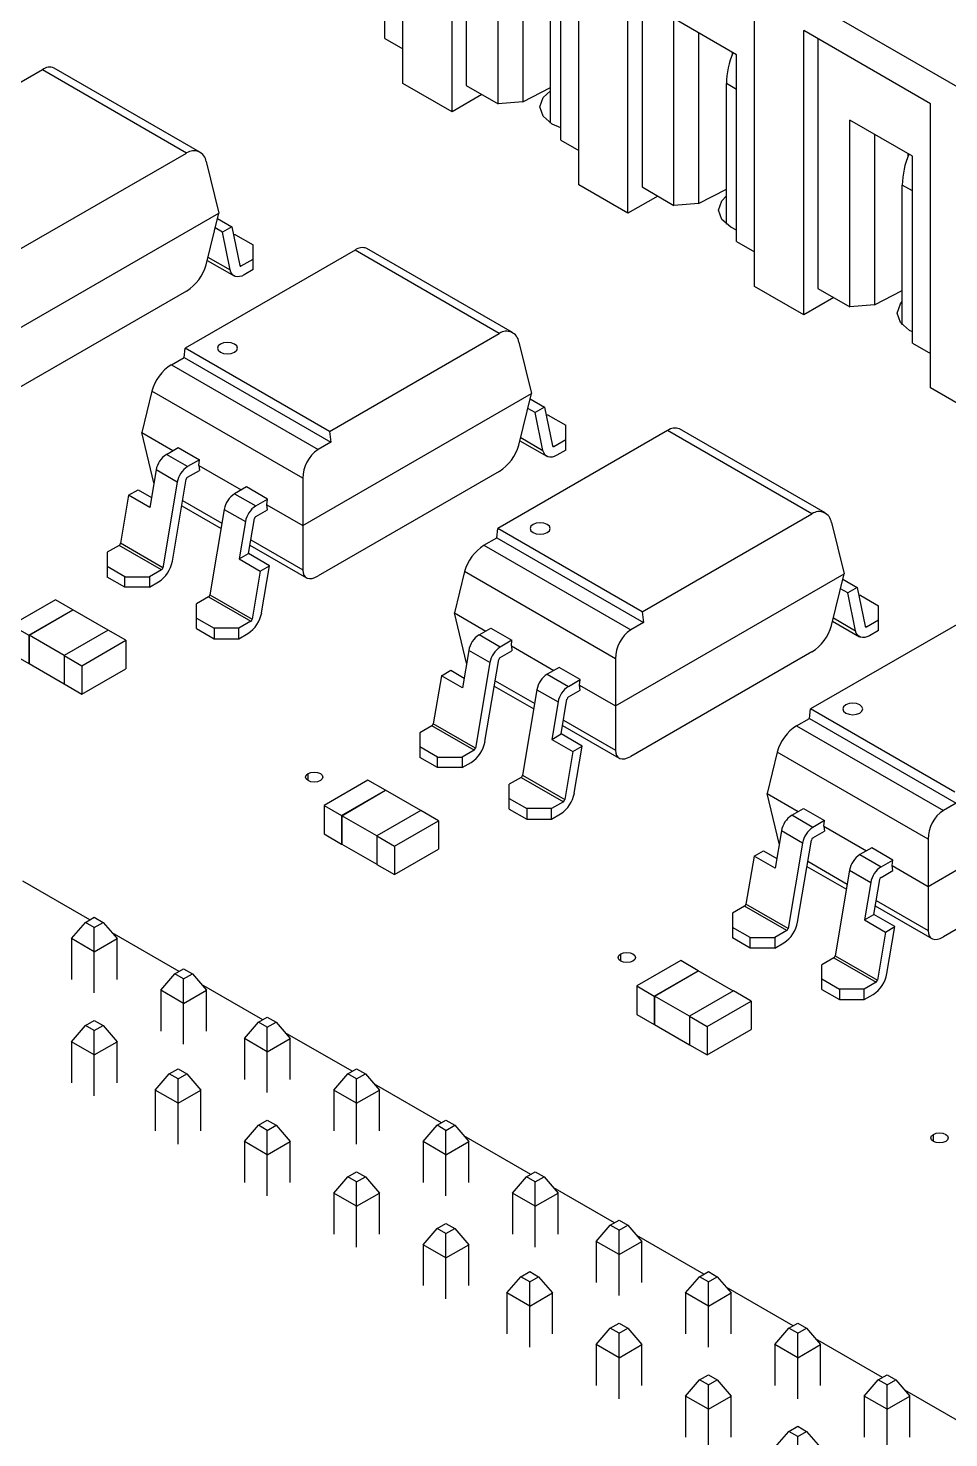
# Model space of a CAD drawing. Header units: millimetres. Extents: x 125 to 686, y 158 to 585.
# Drawn here: x 264.6 to 283.1, y 525.08 to 553.43 of the extents above; entities that cross this region are included whole.
import ezdxf

# ---------------------------------------------------------------- set-up
doc = ezdxf.new("R2010")
doc.units = ezdxf.units.MM

msp = doc.modelspace()

# ---------------------------------------------------------------- linework, layer by layer
at = {"color": 7, "linetype": 'Continuous', "lineweight": 25}
for p, q in [((293.836, 546.154), (265.551, 562.482)), ((272.127, 552.317), (272.127, 558.033)), ((273.117, 551.746), (273.117, 557.461)), ((273.4, 557.298), (273.4, 552.276)), ((271.767, 553.219), (271.767, 556.975)), ((275.663, 550.276), (275.663, 555.992)), ((274.044, 551.905), (274.044, 555.661)), ((274.539, 555.375), (274.539, 551.946)), ((276.653, 549.705), (276.653, 555.42)), ((276.936, 555.257), (276.936, 550.235)), ((275.302, 551.178), (275.302, 554.934)), ((275.097, 551.519), (275.097, 554.354)), ((279.199, 548.235), (279.199, 553.951)), ((278.838, 552.893), (277.579, 553.62)), ((277.579, 549.864), (277.579, 553.62)), ((271.767, 553.219), (272.127, 553.011)), ((278.074, 553.334), (278.074, 549.905)), ((282.734, 551.91), (280.188, 553.379)), ((280.188, 547.664), (280.188, 553.379)), ((280.471, 553.216), (280.471, 548.194)), ((278.746, 552.946), (278.746, 552.889)), ((278.838, 549.137), (278.838, 552.893)), ((268.045, 550.935), (265.115, 552.626)), ((264.88, 552.593), (261.467, 550.623)), ((267.781, 550.918), (264.88, 552.593)), ((273.117, 551.746), (272.127, 552.317)), ((273.718, 552.093), (273.117, 551.746)), ((273.4, 552.276), (274.044, 551.905)), ((274.539, 551.946), (275.097, 552.234)), ((278.633, 549.486), (278.633, 552.313)), ((278.838, 552.195), (278.633, 552.313)), ((274.539, 551.946), (274.044, 551.905)), ((282.734, 546.194), (282.734, 551.91)), ((282.373, 550.852), (281.115, 551.579)), ((281.115, 547.823), (281.115, 551.579)), ((281.61, 551.293), (281.61, 547.864)), ((264.368, 548.948), (267.781, 550.918)), ((275.302, 551.178), (275.663, 550.97)), ((282.281, 550.905), (282.281, 550.848)), ((268.173, 550.744), (268.426, 549.707)), ((282.373, 547.096), (282.373, 550.852)), ((276.653, 549.705), (275.663, 550.276)), ((277.254, 550.052), (276.653, 549.705)), ((276.936, 550.235), (277.579, 549.864)), ((278.074, 549.905), (278.633, 550.193)), ((282.168, 547.465), (282.168, 550.272)), ((282.373, 550.154), (282.168, 550.272)), ((278.074, 549.905), (277.579, 549.864)), ((263.83, 547.054), (268.426, 549.707)), ((268.173, 548.671), (268.426, 549.707)), ((268.4, 549.601), (268.687, 549.435)), ((268.499, 549.326), (268.353, 549.41)), ((268.687, 549.435), (268.499, 549.326)), ((268.658, 548.565), (268.499, 549.326)), ((268.687, 549.435), (268.85, 548.655)), ((268.765, 549.275), (268.721, 549.275)), ((268.765, 549.275), (269.119, 549.07)), ((271.166, 548.964), (267.753, 546.994)), ((269.119, 548.572), (269.119, 549.07)), ((274.067, 547.289), (271.166, 548.964)), ((274.331, 547.306), (271.401, 548.997)), ((278.838, 549.137), (279.199, 548.929)), ((268.195, 548.758), (268.735, 548.446)), ((268.21, 548.823), (268.658, 548.565)), ((268.849, 548.662), (268.878, 548.646)), ((268.878, 548.646), (269.119, 548.785)), ((269.119, 548.572), (268.935, 548.466)), ((267.781, 548.142), (264.137, 546.039)), ((280.188, 547.664), (279.199, 548.235)), ((280.471, 548.194), (281.115, 547.823)), ((281.61, 547.864), (282.168, 548.152)), ((280.79, 548.011), (280.188, 547.664)), ((281.61, 547.864), (281.115, 547.823)), ((270.654, 545.319), (274.067, 547.289)), ((267.728, 546.804), (267.753, 546.994)), ((270.654, 545.319), (267.753, 546.994)), ((274.46, 547.115), (274.712, 546.079)), ((282.373, 547.096), (282.734, 546.888)), ((267.473, 546.656), (267.728, 546.804)), ((267.473, 546.656), (270.423, 544.953)), ((267.728, 546.804), (270.679, 545.101)), ((267.08, 546.127), (266.877, 545.295)), ((270.116, 544.375), (267.08, 546.127)), ((283.724, 545.623), (282.734, 546.194)), ((270.116, 543.425), (274.712, 546.079)), ((274.46, 545.042), (274.712, 546.079)), ((274.686, 545.972), (274.974, 545.806)), ((274.974, 545.806), (274.786, 545.697)), ((274.974, 545.806), (275.136, 545.027)), ((274.786, 545.697), (274.64, 545.781)), ((274.945, 544.936), (274.786, 545.697)), ((275.051, 545.646), (275.007, 545.646)), ((275.051, 545.646), (275.405, 545.441)), ((266.877, 545.295), (267.506, 544.932)), ((267.123, 544.284), (266.877, 545.295)), ((270.654, 545.319), (270.679, 545.101)), ((277.452, 545.335), (274.039, 543.365)), ((275.405, 544.943), (275.405, 545.441)), ((280.353, 543.66), (277.452, 545.335)), ((280.617, 543.677), (277.688, 545.368)), ((267.374, 544.855), (267.611, 544.992)), ((267.611, 544.992), (268.036, 544.747)), ((270.679, 545.101), (270.423, 544.953)), ((274.481, 545.129), (275.021, 544.818)), ((274.497, 545.194), (274.945, 544.936)), ((275.135, 545.033), (275.164, 545.017)), ((275.164, 545.017), (275.405, 545.156)), ((267.798, 544.61), (267.374, 544.855)), ((268.036, 544.747), (267.798, 544.61)), ((268.023, 544.634), (268.036, 544.747)), ((275.405, 544.943), (275.221, 544.837)), ((267.166, 544.542), (267.04, 543.789)), ((267.591, 544.297), (267.166, 544.542)), ((267.798, 544.398), (268.036, 544.535)), ((268.023, 544.634), (268.878, 544.14)), ((268.023, 544.634), (268.036, 544.535)), ((274.067, 544.513), (270.423, 542.41)), ((266.615, 544.034), (266.804, 544.143)), ((266.804, 544.143), (267.073, 543.987)), ((267.591, 544.297), (267.301, 542.577)), ((267.493, 542.708), (267.77, 544.356)), ((268.983, 544.2), (268.746, 544.063)), ((269.407, 543.955), (268.983, 544.2)), ((270.116, 544.375), (270.116, 542.534)), ((266.615, 544.034), (266.453, 543.067)), ((267.04, 543.789), (266.615, 544.034)), ((267.681, 543.824), (268.474, 543.366)), ((267.699, 543.93), (268.491, 543.472)), ((268.746, 544.063), (269.17, 543.818)), ((269.17, 543.818), (269.407, 543.955)), ((269.394, 543.842), (269.407, 543.955)), ((269.394, 543.842), (270.116, 543.425)), ((269.407, 543.743), (269.394, 543.842)), ((268.538, 543.75), (268.249, 542.03)), ((268.538, 543.75), (268.962, 543.505)), ((269.024, 542.861), (269.142, 543.564)), ((269.17, 543.606), (269.407, 543.743)), ((276.94, 541.69), (280.353, 543.66)), ((268.962, 543.505), (268.836, 542.752)), ((274.015, 543.175), (274.039, 543.365)), ((276.94, 541.69), (274.039, 543.365)), ((280.746, 543.486), (280.998, 542.45)), ((266.425, 543.025), (266.184, 542.886)), ((267.274, 542.535), (266.425, 543.025)), ((267.301, 542.577), (266.453, 543.067)), ((269.053, 543.032), (270.188, 542.376)), ((269.07, 543.138), (270.116, 542.534)), ((273.759, 543.027), (274.015, 543.175)), ((273.759, 543.027), (276.709, 541.324)), ((274.015, 543.175), (276.965, 541.472)), ((266.184, 542.886), (266.184, 542.388)), ((268.836, 542.752), (269.024, 542.861)), ((268.836, 542.752), (269.26, 542.507)), ((269.448, 542.616), (269.024, 542.861)), ((266.538, 542.396), (266.184, 542.6)), ((266.538, 542.396), (267.033, 542.396)), ((266.538, 542.184), (266.538, 542.396)), ((267.274, 542.535), (267.033, 542.396)), ((267.033, 542.396), (267.033, 542.184)), ((269.26, 542.507), (269.097, 541.54)), ((269.26, 542.507), (269.448, 542.616)), ((269.289, 541.671), (269.448, 542.616)), ((273.366, 542.498), (273.163, 541.666)), ((276.402, 540.746), (273.366, 542.498)), ((276.402, 539.796), (280.998, 542.45)), ((280.746, 541.413), (280.998, 542.45)), ((266.538, 542.184), (266.184, 542.388)), ((267.033, 542.184), (266.538, 542.184)), ((267.033, 542.184), (267.217, 542.29)), ((281.072, 542.068), (280.926, 542.152)), ((280.972, 542.343), (281.26, 542.177)), ((281.26, 542.177), (281.072, 542.068)), ((281.26, 542.177), (281.422, 541.398)), ((265.141, 541.933), (264.257, 541.423)), ((265.495, 541.729), (265.141, 541.933)), ((268.221, 541.988), (267.98, 541.849)), ((267.98, 541.351), (267.98, 541.849)), ((268.221, 541.988), (269.07, 541.499)), ((268.249, 542.03), (269.097, 541.54)), ((281.231, 541.307), (281.072, 542.068)), ((281.338, 542.017), (281.293, 542.017)), ((281.338, 542.017), (281.691, 541.813)), ((264.611, 541.219), (265.495, 541.729)), ((264.612, 541.218), (265.494, 541.728)), ((266.2, 541.32), (265.494, 541.728)), ((265.495, 541.729), (265.495, 541.727)), ((267.98, 541.564), (268.334, 541.359)), ((273.163, 541.666), (273.793, 541.303)), ((273.409, 540.656), (273.163, 541.666)), ((276.94, 541.69), (276.965, 541.472)), ((283.738, 541.706), (280.326, 539.736)), ((280.783, 541.565), (281.231, 541.307)), ((281.691, 541.315), (281.691, 541.813)), ((264.257, 541.423), (264.611, 541.219)), ((266.202, 541.321), (265.318, 540.81)), ((266.555, 541.117), (266.202, 541.321)), ((267.98, 541.351), (268.334, 541.147)), ((268.334, 541.359), (268.334, 541.147)), ((268.829, 541.359), (268.334, 541.359)), ((269.07, 541.499), (268.829, 541.359)), ((268.829, 541.147), (268.829, 541.359)), ((273.66, 541.226), (273.898, 541.363)), ((273.898, 541.363), (274.322, 541.118)), ((276.965, 541.472), (276.709, 541.324)), ((280.767, 541.5), (281.307, 541.189)), ((281.421, 541.405), (281.45, 541.388)), ((281.45, 541.388), (281.691, 541.527)), ((281.691, 541.315), (281.507, 541.208)), ((264.611, 541.219), (264.611, 540.647)), ((265.318, 540.81), (264.612, 541.218)), ((264.612, 541.218), (264.612, 540.648)), ((265.672, 540.606), (266.555, 541.117)), ((266.555, 541.117), (266.555, 540.545)), ((268.334, 541.147), (268.829, 541.147)), ((268.829, 541.147), (269.013, 541.253)), ((274.084, 540.981), (273.66, 541.226)), ((274.322, 541.118), (274.084, 540.981)), ((274.309, 541.005), (274.322, 541.118)), ((274.309, 541.005), (275.164, 540.511)), ((274.309, 541.005), (274.322, 540.906)), ((264.257, 540.851), (264.611, 540.647)), ((265.318, 540.81), (265.318, 540.239)), ((265.318, 540.81), (265.672, 540.606)), ((273.453, 540.913), (273.326, 540.16)), ((273.877, 540.668), (273.453, 540.913)), ((273.779, 539.079), (274.057, 540.727)), ((274.084, 540.769), (274.322, 540.906)), ((276.402, 540.746), (276.402, 538.905)), ((280.353, 540.884), (276.709, 538.781)), ((264.611, 540.647), (264.612, 540.648)), ((264.612, 540.648), (265.318, 540.24)), ((265.672, 540.606), (265.672, 540.035)), ((265.672, 540.035), (266.555, 540.545)), ((272.902, 540.405), (273.09, 540.514)), ((273.09, 540.514), (273.359, 540.358)), ((273.877, 540.668), (273.587, 538.948)), ((275.269, 540.571), (275.032, 540.434)), ((275.032, 540.434), (275.456, 540.189)), ((275.694, 540.326), (275.269, 540.571)), ((265.318, 540.239), (265.672, 540.035)), ((272.902, 540.405), (272.739, 539.438)), ((273.326, 540.16), (272.902, 540.405)), ((273.967, 540.195), (274.76, 539.737)), ((273.985, 540.301), (274.778, 539.843)), ((275.456, 540.189), (275.694, 540.326)), ((275.681, 540.213), (275.694, 540.326)), ((275.681, 540.213), (276.402, 539.796)), ((275.694, 540.114), (275.681, 540.213)), ((274.824, 540.121), (274.535, 538.401)), ((274.824, 540.121), (275.249, 539.876)), ((275.249, 539.876), (275.122, 539.123)), ((275.31, 539.232), (275.428, 539.935)), ((275.456, 539.977), (275.694, 540.114)), ((280.301, 539.546), (280.326, 539.736)), ((283.226, 538.061), (280.326, 539.736)), ((272.711, 539.396), (272.47, 539.257)), ((273.56, 538.906), (272.711, 539.396)), ((273.587, 538.948), (272.739, 539.438)), ((275.339, 539.403), (276.474, 538.748)), ((275.357, 539.509), (276.402, 538.905)), ((280.045, 539.398), (280.301, 539.546)), ((280.045, 539.398), (282.995, 537.695)), ((280.301, 539.546), (283.251, 537.843)), ((272.47, 539.257), (272.47, 538.759)), ((275.122, 539.123), (275.31, 539.232)), ((275.122, 539.123), (275.546, 538.878)), ((275.734, 538.987), (275.31, 539.232)), ((272.824, 538.767), (272.47, 538.971)), ((272.824, 538.555), (272.47, 538.759)), ((272.824, 538.767), (273.319, 538.767)), ((272.824, 538.555), (272.824, 538.767)), ((273.56, 538.906), (273.319, 538.767)), ((273.319, 538.767), (273.319, 538.555)), ((275.546, 538.878), (275.384, 537.911)), ((275.546, 538.878), (275.734, 538.987)), ((275.575, 538.042), (275.734, 538.987)), ((279.652, 538.869), (279.45, 538.037)), ((282.688, 537.117), (279.652, 538.869)), ((282.688, 536.167), (287.284, 538.821)), ((270.222, 538.294), (270.222, 538.437)), ((273.319, 538.555), (272.824, 538.555)), ((273.319, 538.555), (273.503, 538.661)), ((271.427, 538.304), (270.544, 537.794)), ((271.781, 538.1), (271.427, 538.304)), ((274.507, 538.359), (274.266, 538.22)), ((274.266, 537.722), (274.266, 538.22)), ((274.507, 538.359), (275.356, 537.87)), ((274.535, 538.401), (275.384, 537.911)), ((270.897, 537.59), (271.781, 538.1)), ((270.898, 537.589), (271.78, 538.099)), ((272.487, 537.691), (271.78, 538.099)), ((271.781, 538.1), (271.781, 538.098)), ((274.266, 537.935), (274.62, 537.731)), ((275.356, 537.87), (275.115, 537.731)), ((279.45, 538.037), (280.079, 537.674)), ((279.695, 537.027), (279.45, 538.037)), ((270.544, 537.794), (270.897, 537.59)), ((270.544, 537.794), (270.544, 537.222)), ((270.897, 537.59), (270.897, 537.018)), ((270.898, 537.589), (270.898, 537.019)), ((271.604, 537.182), (270.898, 537.589)), ((272.488, 537.692), (271.604, 537.182)), ((272.842, 537.488), (272.488, 537.692)), ((274.266, 537.722), (274.62, 537.518)), ((274.62, 537.731), (274.62, 537.518)), ((275.115, 537.731), (274.62, 537.731)), ((275.115, 537.518), (275.115, 537.731)), ((275.115, 537.518), (275.299, 537.624)), ((279.946, 537.597), (280.184, 537.734)), ((280.37, 537.352), (279.946, 537.597)), ((280.184, 537.734), (280.608, 537.489)), ((283.251, 537.843), (282.995, 537.695)), ((271.958, 536.977), (272.842, 537.488)), ((272.842, 537.488), (272.842, 536.916)), ((274.62, 537.518), (275.115, 537.518)), ((280.608, 537.489), (280.37, 537.352)), ((280.595, 537.376), (280.608, 537.489)), ((280.595, 537.376), (281.451, 536.882)), ((280.595, 537.376), (280.608, 537.277)), ((270.544, 537.222), (270.897, 537.018)), ((270.897, 537.018), (270.898, 537.019)), ((270.898, 537.019), (271.604, 536.611)), ((271.604, 537.182), (271.958, 536.977)), ((271.604, 537.182), (271.604, 536.61)), ((279.739, 537.284), (279.612, 536.531)), ((280.163, 537.039), (279.739, 537.284)), ((280.163, 537.039), (279.874, 535.319)), ((280.065, 535.45), (280.343, 537.098)), ((280.37, 537.14), (280.608, 537.277)), ((282.688, 537.117), (282.688, 535.276)), ((286.639, 537.255), (282.995, 535.152)), ((271.958, 536.977), (271.958, 536.406)), ((271.958, 536.406), (272.842, 536.916)), ((279.188, 536.776), (279.025, 535.809)), ((279.188, 536.776), (279.376, 536.885)), ((279.612, 536.531), (279.188, 536.776)), ((279.376, 536.885), (279.645, 536.729)), ((281.555, 536.942), (281.318, 536.805)), ((281.318, 536.805), (281.742, 536.56)), ((281.98, 536.697), (281.555, 536.942)), ((271.604, 536.61), (271.958, 536.406)), ((280.253, 536.566), (281.046, 536.108)), ((280.271, 536.672), (281.064, 536.214)), ((281.111, 536.492), (280.821, 534.772)), ((281.111, 536.492), (281.535, 536.247)), ((281.742, 536.56), (281.98, 536.697)), ((281.742, 536.348), (281.98, 536.485)), ((281.967, 536.584), (281.98, 536.697)), ((281.967, 536.584), (282.688, 536.167)), ((281.98, 536.485), (281.967, 536.584)), ((265.833, 535.492), (264.487, 536.269)), ((281.535, 536.247), (281.408, 535.494)), ((281.596, 535.603), (281.715, 536.306)), ((281.643, 535.88), (282.688, 535.276)), ((278.997, 535.767), (278.757, 535.628)), ((278.757, 535.628), (278.757, 535.13)), ((279.846, 535.278), (278.997, 535.767)), ((279.874, 535.319), (279.025, 535.809)), ((281.408, 535.494), (281.596, 535.603)), ((282.02, 535.358), (281.596, 535.603)), ((281.625, 535.774), (282.76, 535.119)), ((265.464, 535.116), (265.747, 535.443)), ((265.747, 535.443), (265.924, 535.545)), ((265.924, 535.341), (265.747, 535.443)), ((265.924, 535.545), (266.101, 535.443)), ((265.924, 535.341), (266.101, 535.443)), ((265.924, 534.026), (265.924, 535.341)), ((266.101, 535.443), (266.384, 535.116)), ((279.11, 535.138), (278.757, 535.343)), ((281.408, 535.494), (281.832, 535.249)), ((281.832, 535.249), (282.02, 535.358)), ((281.861, 534.413), (282.02, 535.358)), ((265.924, 534.851), (265.464, 535.116)), ((265.464, 535.116), (265.464, 534.292)), ((265.924, 534.851), (266.384, 535.116)), ((267.629, 534.455), (266.283, 535.232)), ((266.384, 534.292), (266.384, 535.116)), ((279.11, 534.926), (278.757, 535.13)), ((279.11, 534.926), (279.11, 535.138)), ((279.11, 535.138), (279.605, 535.138)), ((279.846, 535.278), (279.605, 535.138)), ((279.605, 535.138), (279.605, 534.926)), ((279.605, 534.926), (279.789, 535.032)), ((281.832, 535.249), (281.67, 534.282)), ((276.508, 534.665), (276.508, 534.808)), ((279.605, 534.926), (279.11, 534.926)), ((280.821, 534.772), (281.67, 534.282)), ((267.543, 534.406), (267.72, 534.508)), ((267.72, 534.508), (267.897, 534.406)), ((277.714, 534.675), (276.83, 534.165)), ((277.183, 533.961), (278.067, 534.471)), ((277.184, 533.96), (278.066, 534.47)), ((278.067, 534.471), (277.714, 534.675)), ((278.773, 534.062), (278.066, 534.47)), ((278.067, 534.471), (278.067, 534.469)), ((280.794, 534.731), (280.553, 534.591)), ((280.553, 534.093), (280.553, 534.591)), ((280.794, 534.731), (281.642, 534.241)), ((267.261, 534.079), (267.543, 534.406)), ((267.72, 534.304), (267.543, 534.406)), ((267.72, 534.304), (267.897, 534.406)), ((267.72, 532.99), (267.72, 534.304)), ((267.897, 534.406), (268.18, 534.079)), ((269.312, 533.484), (268.079, 534.195)), ((280.553, 534.306), (280.906, 534.102)), ((281.642, 534.241), (281.401, 534.102)), ((267.72, 533.814), (267.261, 534.079)), ((267.261, 534.079), (267.261, 533.255)), ((267.72, 533.814), (268.18, 534.079)), ((268.18, 533.255), (268.18, 534.079)), ((276.83, 534.165), (277.183, 533.961)), ((276.83, 534.165), (276.83, 533.593)), ((277.183, 533.961), (277.183, 533.389)), ((277.184, 533.96), (277.184, 533.39)), ((277.89, 533.553), (277.184, 533.96)), ((278.774, 534.063), (277.89, 533.553)), ((279.128, 533.859), (278.774, 534.063)), ((280.553, 534.093), (280.906, 533.889)), ((280.906, 534.102), (280.906, 533.889)), ((281.401, 534.102), (280.906, 534.102)), ((280.906, 533.889), (281.401, 533.889)), ((281.401, 533.889), (281.401, 534.102)), ((281.401, 533.889), (281.585, 533.995)), ((278.244, 533.349), (279.128, 533.859)), ((279.128, 533.859), (279.128, 533.287)), ((265.464, 533.042), (265.747, 533.369)), ((265.747, 533.369), (265.924, 533.471)), ((265.924, 533.267), (265.747, 533.369)), ((265.924, 533.471), (266.101, 533.369)), ((265.924, 533.267), (266.101, 533.369)), ((266.101, 533.369), (266.384, 533.042)), ((268.943, 533.108), (269.226, 533.434)), ((269.226, 533.434), (269.403, 533.536)), ((269.403, 533.332), (269.226, 533.434)), ((269.403, 533.536), (269.58, 533.434)), ((269.403, 533.332), (269.58, 533.434)), ((269.403, 532.018), (269.403, 533.332)), ((269.58, 533.434), (269.863, 533.108)), ((276.83, 533.593), (277.183, 533.389)), ((277.183, 533.389), (277.184, 533.39)), ((277.184, 533.39), (277.89, 532.982)), ((277.89, 533.553), (277.89, 532.981)), ((277.89, 533.553), (278.244, 533.349)), ((278.244, 533.349), (278.244, 532.777)), ((265.924, 532.777), (265.464, 533.042)), ((265.464, 533.042), (265.464, 532.218)), ((265.924, 531.953), (265.924, 533.267)), ((265.924, 532.777), (266.384, 533.042)), ((266.384, 532.218), (266.384, 533.042)), ((269.403, 532.842), (268.943, 533.108)), ((268.943, 533.108), (268.943, 532.283)), ((269.403, 532.842), (269.863, 533.108)), ((271.108, 532.447), (269.762, 533.224)), ((269.863, 532.283), (269.863, 533.108)), ((278.244, 532.777), (279.128, 533.287)), ((277.89, 532.981), (278.244, 532.777)), ((267.43, 532.398), (267.607, 532.5)), ((267.607, 532.5), (267.784, 532.398)), ((271.022, 532.398), (271.199, 532.5)), ((271.199, 532.5), (271.376, 532.398)), ((267.147, 532.071), (267.43, 532.398)), ((267.607, 532.295), (267.43, 532.398)), ((267.607, 532.295), (267.784, 532.398)), ((267.607, 530.981), (267.607, 532.295)), ((267.784, 532.398), (268.067, 532.071)), ((270.739, 532.071), (271.022, 532.398)), ((271.199, 532.295), (271.022, 532.398)), ((271.199, 532.295), (271.376, 532.398)), ((271.199, 530.981), (271.199, 532.295)), ((271.376, 532.398), (271.659, 532.071)), ((272.904, 531.41), (271.558, 532.187)), ((267.607, 531.806), (267.147, 532.071)), ((267.147, 532.071), (267.147, 531.247)), ((267.607, 531.806), (268.067, 532.071)), ((268.067, 531.247), (268.067, 532.071)), ((271.199, 531.806), (270.739, 532.071)), ((270.739, 532.071), (270.739, 531.247)), ((271.199, 531.806), (271.659, 532.071)), ((271.659, 531.247), (271.659, 532.071)), ((268.943, 531.034), (269.226, 531.361)), ((269.226, 531.361), (269.403, 531.463)), ((269.403, 531.259), (269.226, 531.361)), ((269.403, 531.463), (269.58, 531.361)), ((269.403, 531.259), (269.58, 531.361)), ((269.58, 531.361), (269.863, 531.034)), ((272.536, 531.034), (272.818, 531.361)), ((272.818, 531.361), (272.995, 531.463)), ((272.995, 531.259), (272.818, 531.361)), ((272.995, 531.463), (273.172, 531.361)), ((272.995, 531.259), (273.172, 531.361)), ((273.172, 531.361), (273.455, 531.034)), ((269.403, 529.944), (269.403, 531.259)), ((272.995, 529.944), (272.995, 531.259)), ((274.7, 530.373), (273.354, 531.15)), ((282.794, 531.036), (282.794, 531.179)), ((269.403, 530.769), (268.943, 531.034)), ((268.943, 531.034), (268.943, 530.21)), ((269.403, 530.769), (269.863, 531.034)), ((269.863, 530.21), (269.863, 531.034)), ((272.995, 530.769), (272.536, 531.034)), ((272.536, 531.034), (272.536, 530.21)), ((272.995, 530.769), (273.455, 531.034)), ((273.455, 530.21), (273.455, 531.034)), ((270.739, 529.997), (271.022, 530.324)), ((271.022, 530.324), (271.199, 530.426)), ((271.199, 530.222), (271.022, 530.324)), ((271.199, 530.426), (271.376, 530.324)), ((271.199, 530.222), (271.376, 530.324)), ((271.199, 528.908), (271.199, 530.222)), ((271.376, 530.324), (271.659, 529.997)), ((274.332, 529.997), (274.614, 530.324)), ((274.614, 530.324), (274.791, 530.426)), ((274.791, 530.222), (274.614, 530.324)), ((274.791, 530.426), (274.968, 530.324)), ((274.791, 530.222), (274.968, 530.324)), ((274.791, 528.908), (274.791, 530.222)), ((274.968, 530.324), (275.251, 529.997)), ((271.199, 529.732), (270.739, 529.997)), ((270.739, 529.997), (270.739, 529.173)), ((271.199, 529.732), (271.659, 529.997)), ((271.659, 529.173), (271.659, 529.997)), ((274.791, 529.732), (274.332, 529.997)), ((274.332, 529.997), (274.332, 529.173)), ((274.791, 529.732), (275.251, 529.997)), ((276.383, 529.402), (275.15, 530.113)), ((275.251, 529.173), (275.251, 529.997)), ((272.818, 529.287), (272.995, 529.389)), ((272.995, 529.389), (273.172, 529.287)), ((276.014, 529.026), (276.297, 529.352)), ((276.297, 529.352), (276.474, 529.454)), ((276.474, 529.25), (276.297, 529.352)), ((276.474, 529.454), (276.651, 529.352)), ((276.474, 529.25), (276.651, 529.352)), ((276.651, 529.352), (276.934, 529.026)), ((272.536, 528.96), (272.818, 529.287)), ((272.995, 529.185), (272.818, 529.287)), ((272.995, 529.185), (273.172, 529.287)), ((272.995, 527.871), (272.995, 529.185)), ((273.172, 529.287), (273.455, 528.96)), ((276.474, 527.936), (276.474, 529.25)), ((278.179, 528.365), (276.833, 529.142)), ((272.995, 528.695), (272.536, 528.96)), ((272.536, 528.96), (272.536, 528.136)), ((272.995, 528.695), (273.455, 528.96)), ((273.455, 528.136), (273.455, 528.96)), ((276.474, 528.76), (276.014, 529.026)), ((276.014, 529.026), (276.014, 528.201)), ((276.474, 528.76), (276.934, 529.026)), ((276.934, 528.201), (276.934, 529.026)), ((274.218, 527.989), (274.501, 528.315)), ((274.501, 528.315), (274.678, 528.418)), ((274.678, 528.213), (274.501, 528.315)), ((274.678, 528.418), (274.855, 528.315)), ((274.678, 528.213), (274.855, 528.315)), ((274.855, 528.315), (275.138, 527.989)), ((277.811, 527.989), (278.093, 528.315)), ((278.093, 528.315), (278.27, 528.418)), ((278.27, 528.213), (278.093, 528.315)), ((278.27, 528.418), (278.447, 528.315)), ((278.27, 528.213), (278.447, 528.315)), ((278.447, 528.315), (278.73, 527.989)), ((274.678, 527.724), (274.218, 527.989)), ((274.218, 527.989), (274.218, 527.165)), ((274.678, 526.899), (274.678, 528.213)), ((274.678, 527.724), (275.138, 527.989)), ((275.138, 527.165), (275.138, 527.989)), ((278.27, 527.724), (277.811, 527.989)), ((277.811, 527.989), (277.811, 527.165)), ((278.27, 526.899), (278.27, 528.213)), ((278.27, 527.724), (278.73, 527.989)), ((279.975, 527.328), (278.629, 528.105)), ((278.73, 527.165), (278.73, 527.989)), ((276.297, 527.279), (276.474, 527.381)), ((276.474, 527.381), (276.651, 527.279)), ((279.889, 527.279), (280.066, 527.381)), ((280.066, 527.381), (280.243, 527.279)), ((276.014, 526.952), (276.297, 527.279)), ((276.474, 527.177), (276.297, 527.279)), ((276.474, 527.177), (276.651, 527.279)), ((276.474, 525.862), (276.474, 527.177)), ((276.651, 527.279), (276.934, 526.952)), ((279.607, 526.952), (279.889, 527.279)), ((280.066, 527.177), (279.889, 527.279)), ((280.066, 527.177), (280.243, 527.279)), ((280.066, 525.862), (280.066, 527.177)), ((280.243, 527.279), (280.526, 526.952)), ((276.474, 526.687), (276.014, 526.952)), ((276.014, 526.952), (276.014, 526.128)), ((276.474, 526.687), (276.934, 526.952)), ((276.934, 526.128), (276.934, 526.952)), ((280.066, 526.687), (279.607, 526.952)), ((279.607, 526.952), (279.607, 526.128)), ((280.066, 526.687), (280.526, 526.952)), ((281.771, 526.291), (280.425, 527.068)), ((280.526, 526.128), (280.526, 526.952)), ((277.811, 525.915), (278.093, 526.242)), ((278.093, 526.242), (278.27, 526.344)), ((278.27, 526.14), (278.093, 526.242)), ((278.27, 526.344), (278.447, 526.242)), ((278.27, 526.14), (278.447, 526.242)), ((278.447, 526.242), (278.73, 525.915)), ((281.403, 525.915), (281.685, 526.242)), ((281.685, 526.242), (281.862, 526.344)), ((281.862, 526.14), (281.685, 526.242)), ((281.862, 526.344), (282.039, 526.242)), ((281.862, 526.14), (282.039, 526.242)), ((282.039, 526.242), (282.322, 525.915)), ((278.27, 524.826), (278.27, 526.14)), ((281.862, 524.826), (281.862, 526.14)), ((283.454, 525.32), (282.221, 526.031)), ((278.27, 525.65), (277.811, 525.915)), ((277.811, 525.915), (277.811, 525.091)), ((278.27, 525.65), (278.73, 525.915)), ((278.73, 525.091), (278.73, 525.915)), ((281.862, 525.65), (281.403, 525.915)), ((281.403, 525.915), (281.403, 525.091)), ((281.862, 525.65), (282.322, 525.915)), ((282.322, 525.091), (282.322, 525.915)), ((279.607, 524.878), (279.889, 525.205)), ((279.889, 525.205), (280.066, 525.307)), ((280.066, 525.103), (279.889, 525.205)), ((280.066, 525.307), (280.243, 525.205)), ((280.066, 525.103), (280.243, 525.205)), ((280.066, 523.789), (280.066, 525.103)), ((280.243, 525.205), (280.526, 524.878))]:
    msp.add_line(p, q, dxfattribs=at)
at = {"color": 7, "linetype": 'Continuous', "lineweight": 25, "flags": 128}
for points in [[(275.302, 551.421), (275.133, 551.497), (274.948, 551.656), (274.884, 551.844), (274.948, 552.032), (275.097, 552.169)], [(278.838, 549.369), (278.725, 549.423), (278.54, 549.583), (278.476, 549.77), (278.54, 549.958), (278.633, 550.055)], [(268.85, 548.655), (268.852, 548.651), (268.854, 548.647), (268.857, 548.644), (268.86, 548.643), (268.864, 548.642), (268.868, 548.642), (268.873, 548.643), (268.878, 548.646)], [(268.935, 548.466), (268.887, 548.443), (268.841, 548.431), (268.797, 548.428), (268.757, 548.436), (268.723, 548.455), (268.694, 548.483), (268.672, 548.52), (268.658, 548.565)], [(282.373, 547.32), (282.317, 547.35), (282.133, 547.509), (282.068, 547.697), (282.133, 547.885), (282.168, 547.928)], [(268.46, 547.075), (268.417, 547.038), (268.402, 546.994), (268.417, 546.949), (268.46, 546.912), (268.525, 546.887), (268.602, 546.878), (268.678, 546.887), (268.743, 546.912), (268.787, 546.949), (268.802, 546.994), (268.787, 547.038), (268.743, 547.075), (268.678, 547.1), (268.602, 547.109), (268.525, 547.1), (268.46, 547.075)], [(268.46, 547.075), (268.417, 547.038), (268.402, 546.994), (268.417, 546.949), (268.46, 546.912), (268.525, 546.887), (268.602, 546.878), (268.678, 546.887), (268.743, 546.912), (268.787, 546.949), (268.802, 546.994), (268.787, 547.038), (268.743, 547.075), (268.678, 547.1), (268.602, 547.109), (268.525, 547.1), (268.46, 547.075)], [(275.136, 545.027), (275.138, 545.022), (275.14, 545.018), (275.143, 545.016), (275.146, 545.014), (275.15, 545.013), (275.155, 545.013), (275.159, 545.014), (275.164, 545.017)], [(275.221, 544.837), (275.173, 544.814), (275.127, 544.802), (275.083, 544.799), (275.043, 544.807), (275.009, 544.826), (274.98, 544.854), (274.959, 544.891), (274.945, 544.936)], [(274.747, 543.446), (274.703, 543.409), (274.688, 543.365), (274.703, 543.32), (274.747, 543.283), (274.811, 543.258), (274.888, 543.249), (274.964, 543.258), (275.029, 543.283), (275.073, 543.32), (275.088, 543.365), (275.073, 543.409), (275.029, 543.446), (274.964, 543.471), (274.888, 543.48), (274.811, 543.471), (274.747, 543.446)], [(274.747, 543.446), (274.703, 543.409), (274.688, 543.365), (274.703, 543.32), (274.747, 543.283), (274.811, 543.258), (274.888, 543.249), (274.964, 543.258), (275.029, 543.283), (275.073, 543.32), (275.088, 543.365), (275.073, 543.409), (275.029, 543.446), (274.964, 543.471), (274.888, 543.48), (274.811, 543.471), (274.747, 543.446)], [(270.116, 542.534), (270.121, 542.476), (270.138, 542.429), (270.166, 542.392), (270.203, 542.369), (270.249, 542.359), (270.302, 542.362), (270.361, 542.379), (270.423, 542.41)], [(281.507, 541.208), (281.459, 541.186), (281.413, 541.173), (281.369, 541.17), (281.33, 541.178), (281.295, 541.197), (281.266, 541.225), (281.245, 541.262), (281.231, 541.307)], [(281.422, 541.398), (281.424, 541.393), (281.426, 541.389), (281.429, 541.387), (281.432, 541.385), (281.436, 541.384), (281.441, 541.384), (281.445, 541.385), (281.45, 541.388)], [(281.033, 539.817), (280.989, 539.78), (280.974, 539.736), (280.989, 539.692), (281.033, 539.654), (281.098, 539.629), (281.174, 539.62), (281.251, 539.629), (281.316, 539.654), (281.359, 539.692), (281.374, 539.736), (281.359, 539.78), (281.316, 539.817), (281.251, 539.842), (281.174, 539.851), (281.098, 539.842), (281.033, 539.817)], [(281.033, 539.817), (280.989, 539.78), (280.974, 539.736), (280.989, 539.692), (281.033, 539.654), (281.098, 539.629), (281.174, 539.62), (281.251, 539.629), (281.316, 539.654), (281.359, 539.692), (281.374, 539.736), (281.359, 539.78), (281.316, 539.817), (281.251, 539.842), (281.174, 539.851), (281.098, 539.842), (281.033, 539.817)], [(276.402, 538.905), (276.408, 538.848), (276.425, 538.8), (276.452, 538.763), (276.489, 538.74), (276.535, 538.73), (276.589, 538.733), (276.647, 538.75), (276.709, 538.781)], [(270.222, 538.437), (270.279, 538.459), (270.346, 538.466), (270.413, 538.459), (270.469, 538.437), (270.507, 538.404), (270.521, 538.365), (270.507, 538.327), (270.469, 538.294), (270.413, 538.272), (270.346, 538.264), (270.279, 538.272), (270.222, 538.294), (270.184, 538.327), (270.171, 538.365), (270.184, 538.404), (270.222, 538.437)], [(282.688, 535.276), (282.694, 535.219), (282.711, 535.171), (282.738, 535.135), (282.776, 535.111), (282.822, 535.101), (282.875, 535.104), (282.933, 535.121), (282.995, 535.152)], [(276.508, 534.808), (276.565, 534.83), (276.632, 534.837), (276.699, 534.83), (276.755, 534.808), (276.793, 534.775), (276.807, 534.736), (276.793, 534.698), (276.755, 534.665), (276.699, 534.643), (276.632, 534.635), (276.565, 534.643), (276.508, 534.665), (276.47, 534.698), (276.457, 534.736), (276.47, 534.775), (276.508, 534.808)], [(282.794, 531.179), (282.851, 531.201), (282.918, 531.208), (282.985, 531.201), (283.042, 531.179), (283.08, 531.146), (283.093, 531.107), (283.08, 531.069), (283.042, 531.036), (282.985, 531.014), (282.918, 531.006), (282.851, 531.014), (282.794, 531.036), (282.756, 531.069), (282.743, 531.107), (282.756, 531.146), (282.794, 531.179)]]:
    msp.add_lwpolyline(points, dxfattribs=at)
at = {"color": 7, "linetype": 'Continuous', "lineweight": 25}
for centre, radius, start, end in [((280.36, 552.274), 1.727, 157.4718, 178.7023), ((265.026, 552.411), 0.233, 67.3728, 128.6589), ((267.924, 550.711), 0.252, 7.5999, 124.6186), ((283.895, 550.233), 1.727, 157.4718, 178.7023), ((271.312, 548.782), 0.233, 67.3728, 128.6589), ((267.296, 548.912), 0.91, 302.177, 344.6076), ((274.21, 547.082), 0.252, 7.5999, 124.6186), ((267.957, 545.886), 0.91, 122.177, 164.6076), ((277.598, 545.153), 0.233, 67.3728, 128.6589), ((270.81, 544.376), 0.694, 123.8784, 180.1411), ((273.582, 545.284), 0.91, 302.177, 344.6076), ((267.629, 544.461), 0.47, 122.9275, 170.0427), ((268.053, 544.216), 0.47, 122.9275, 170.0427), ((267.832, 544.345), 0.0627, 122.9275, 170.0427), ((269.001, 543.669), 0.47, 122.9275, 170.0427), ((269.425, 543.424), 0.47, 122.9275, 170.0427), ((269.204, 543.553), 0.0627, 122.9275, 170.0427), ((280.496, 543.453), 0.252, 7.5999, 124.6186), ((266.391, 543.078), 0.0627, 302.9275, 350.0427), ((274.244, 542.257), 0.91, 122.177, 164.6076), ((266.876, 542.816), 0.627, 302.9275, 350.0427), ((267.24, 542.588), 0.0627, 302.9275, 350.0427), ((268.187, 542.041), 0.0627, 302.9275, 350.0427), ((268.672, 541.779), 0.627, 302.9275, 350.0427), ((269.036, 541.551), 0.0627, 302.9275, 350.0427), ((277.096, 540.748), 0.694, 123.8784, 180.1411), ((279.868, 541.655), 0.91, 302.177, 344.6076), ((273.915, 540.832), 0.47, 122.9275, 170.0427), ((274.34, 540.587), 0.47, 122.9275, 170.0427), ((274.118, 540.716), 0.0627, 122.9275, 170.0427), ((275.287, 540.04), 0.47, 122.9275, 170.0427), ((275.711, 539.795), 0.47, 122.9275, 170.0427), ((275.49, 539.924), 0.0627, 122.9275, 170.0427), ((272.677, 539.449), 0.0627, 302.9275, 350.0427), ((280.53, 538.628), 0.91, 122.177, 164.6076), ((273.162, 539.187), 0.627, 302.9275, 350.0427), ((273.526, 538.959), 0.0627, 302.9275, 350.0427), ((274.473, 538.412), 0.0627, 302.9275, 350.0427), ((274.958, 538.15), 0.627, 302.9275, 350.0427), ((275.322, 537.922), 0.0627, 302.9275, 350.0427), ((280.202, 537.203), 0.47, 122.9275, 170.0427), ((283.383, 537.119), 0.694, 123.8784, 180.1411), ((280.626, 536.958), 0.47, 122.9275, 170.0427), ((280.404, 537.087), 0.0627, 122.9275, 170.0427), ((281.573, 536.411), 0.47, 122.9275, 170.0427), ((281.998, 536.166), 0.47, 122.9275, 170.0427), ((281.776, 536.295), 0.0627, 122.9275, 170.0427), ((278.963, 535.82), 0.0627, 302.9275, 350.0427), ((279.448, 535.558), 0.627, 302.9275, 350.0427), ((279.812, 535.33), 0.0627, 302.9275, 350.0427), ((280.759, 534.783), 0.0627, 302.9275, 350.0427), ((281.244, 534.521), 0.627, 302.9275, 350.0427), ((281.608, 534.293), 0.0627, 302.9275, 350.0427)]:
    msp.add_arc(centre, radius, start, end, dxfattribs=at)

doc.saveas('drawing.dxf')
